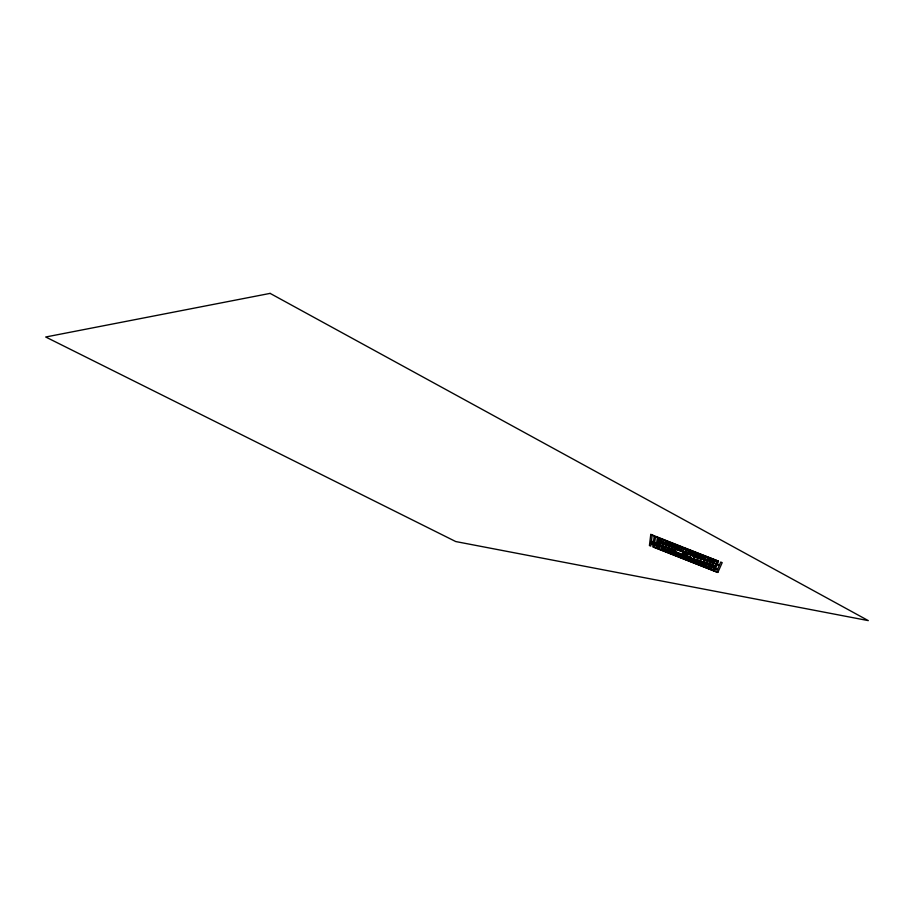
<?xml version="1.0" encoding="UTF-8"?>
<svg xmlns="http://www.w3.org/2000/svg" width="914" height="914" viewBox="0 0 914 914"><rect width="100%" height="100%" fill="white"/><g stroke="black" fill="none" stroke-linecap="round" stroke-linejoin="round"><path stroke-width="1.37" d="M651.408 541.362L657.783 543.899L658.309 540.494L679.502 548.88L679.799 547.669L668.945 543.373L678.245 547.292L678.062 548.08L663.884 542.47L664.25 540.403L662.97 539.9L662.616 541.968L658.343 540.277L658.571 538.757L657.303 538.266L656.572 543.19L651.431 541.145M657.783 543.899L658.571 538.757M711.538 565.663L712.6 566.657L700.787 561.402L701.529 559.277L700.41 558.831L699.541 561.379L686.917 556.58L702.923 562.487L702.683 563.161L686.768 557.117L702.489 563.687L684.118 556.409L684.495 555.015L690.984 557.391L672.293 550.582L672.487 549.691L675.697 550.971L676.086 549.314L697.359 557.734L696.719 559.665L697.828 560.111L698.65 557.643L703.917 559.722L703.152 561.847L714.885 566.497L714.497 567.411L715.765 567.914L717.067 564.841L715.788 564.338L714.965 566.303L710.361 564.475L711.298 562.087L710.018 561.584L709.093 563.972L704.488 562.156L705.254 560.053L697.599 557.014L697.416 557.563L675.092 548.731L674.726 550.388L669.551 548.343L669.848 546.869L668.431 546.309L668.134 547.783L665.004 546.538L664.821 547.589L651.294 542.231L652.128 535.615L650.699 535.056L649.431 545.555L650.802 546.104L651.122 543.579L656.218 545.601L655.932 547.532L657.166 548.023L657.486 545.875L651.156 543.362L651.271 542.448L664.775 547.806L664.581 548.88L681.079 555.426L665.86 549.165L666.226 547.212L671.39 549.257L671.162 550.331L683.135 555.415L669.231 549.908L669.402 549.028L667.997 548.48L667.78 549.588L682.929 556.169L703.677 564.384L704.191 562.978L705.928 563.675L705.3 565.343L682.609 556.58L706.476 566.04L707.185 564.178L711.458 565.869M650.779 534.416L654.253 536.061L653.521 541.465L654.767 541.968L655.521 536.564L660.159 538.403L659.817 540.562L661.085 541.065L661.439 538.906L682.507 547.235L682.278 548.137L666.009 541.099L665.678 542.882L676.029 546.972L667.003 543.133L667.14 542.39L682.221 548.354L681.764 550.137L659.645 541.648L683.135 550.948L683.661 548.926L688.356 550.776L687.705 553.107L686.265 552.536L686.814 550.571L685.477 550.034L684.94 552.01L659.588 541.979L659.2 544.447L660.445 544.95L660.822 542.665L665.392 544.481L665.095 546.058L666.352 546.549L666.649 544.973L671.859 547.04L671.527 548.606L672.635 549.04L672.967 547.475L694.663 556.066L689.03 553.633L689.282 552.753L705.574 559.197L689.339 552.536L689.704 551.302L704.797 557.277L704.534 557.986L691.624 552.342L691.418 553.039L705.745 558.705L706.156 557.574L683.718 548.708L683.958 547.806L718.598 561.219L650.779 534.416M653.087 544.698L652.79 546.892L717.844 572.461L665.346 551.622L665.506 550.776L674.978 554.307L664.307 550.079L664.112 551.142L659.714 549.394L660.194 546.469L653.224 543.704L658.914 546.195L658.491 548.903L654.047 547.143L654.321 545.19L653.087 544.698M653.373 542.55L663.153 546.652L663.553 544.378L662.296 543.876L661.942 545.944L653.373 542.55M661.747 547.086L661.302 549.657L662.536 550.148L662.707 549.188L676.691 554.729L676.509 555.472L667.094 551.736L683.638 558.523L677.754 555.963L677.982 555.015L662.741 548.971L662.981 547.577L661.747 547.086M664.478 549.154L679.708 555.426L679.479 556.318L685.294 559.185L714.542 570.793L715.365 568.851L714.108 568.348L713.377 570.108L686.585 559.471L680.827 556.375L706.385 566.28L664.478 549.154M686.117 549.051L710.978 559.117L710.452 560.442L711.743 560.956L712.269 559.631L716.976 561.482L716.188 563.367L717.479 563.881L718.358 561.79L686.117 549.051M688.402 559.631L708.967 568.017L709.915 565.595L708.647 565.092L707.79 567.32L688.402 559.631M691.11 553.827L707.128 560.442L706.396 562.407L707.664 562.91L708.624 560.385L714.257 562.601L714.897 561.025L713.606 560.511L713.046 561.893L708.704 560.179L709.23 558.785L707.939 558.283L707.219 560.202L691.11 553.827M693.943 556.957L693.498 558.385L694.514 558.797L694.971 557.369L693.943 556.957M711.161 566.589L710.372 568.577L711.618 569.068L712.349 567.286L717.559 569.342L716.576 571.593L717.981 572.153L722.186 562.636L720.723 562.053L719.409 565.069L712.829 562.453L711.96 564.612L713.228 565.115L714.028 563.173L719.329 565.263L717.639 569.159L711.161 566.589M682.678 552.901L686.391 554.455L682.678 552.901M270.121 293.383L45.7 337.003L455.72 541.545L868.3 620.617L270.121 293.383"/></g></svg>
